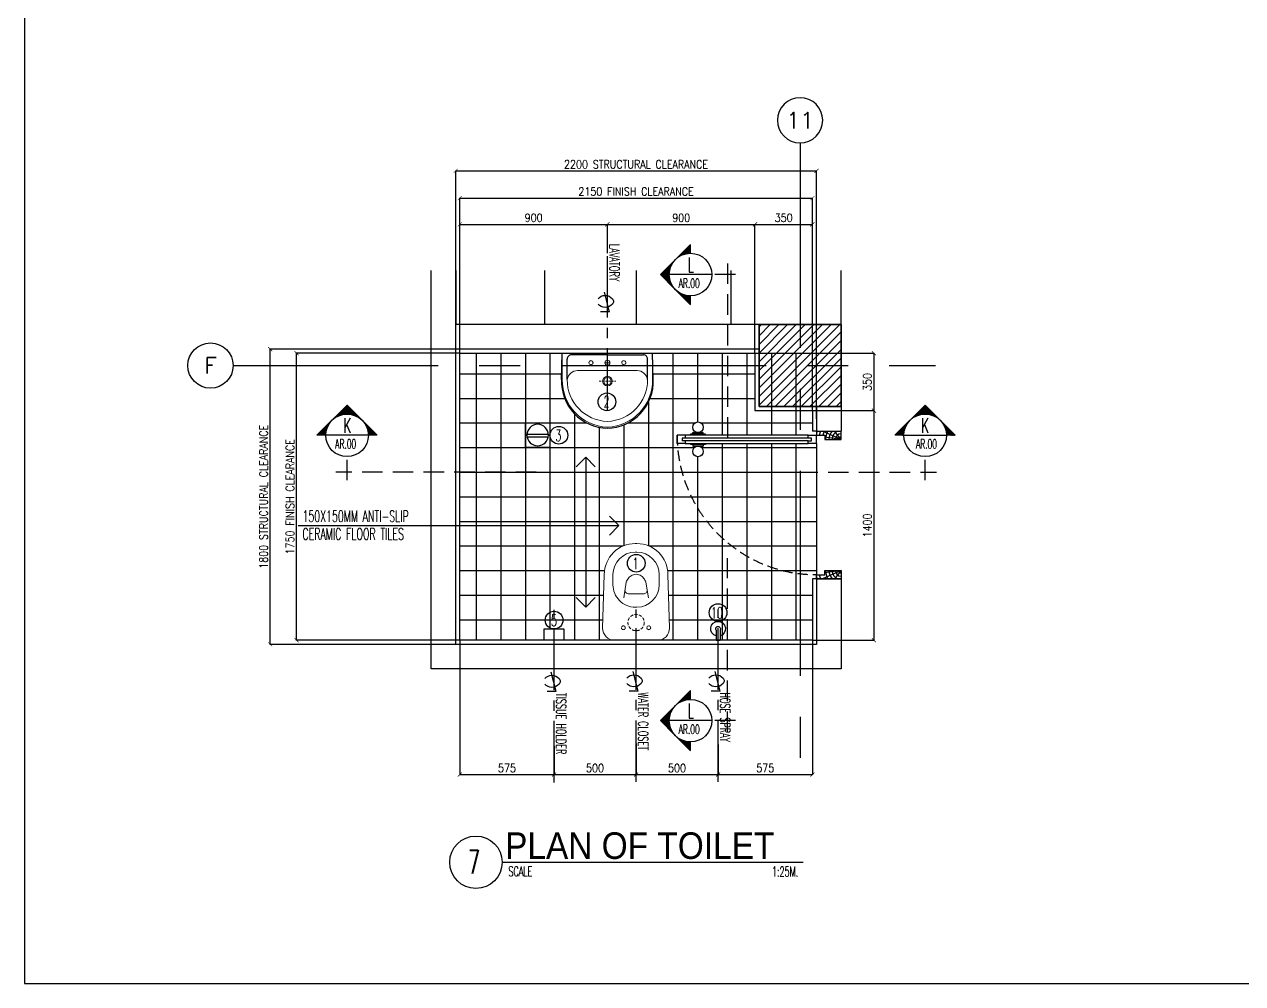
# Model space of a CAD drawing. Extents: x -233600 to -204723, y 166361 to 186286.
# Drawn here: x -233600 to -226171, y 166361 to 172210 of the extents above; entities that cross this region are included whole.
import ezdxf
from ezdxf.enums import TextEntityAlignment as Align

# ---------------------------------------------------------------- set-up
doc = ezdxf.new("R2010")
doc.units = 0
doc.header["$LTSCALE"] = 500
doc.header["$MEASUREMENT"] = 0
for name, pattern in [('CENTER2', [1.125, 0.75, -0.125, 0.125, -0.125]), ('CENTERX2', [4, 2.5, -0.5, 0.5, -0.5]), ('DASHED', [0.75, 0.5, -0.25]), ('HIDDEN', [0.375, 0.25, -0.125]), ('HIDDEN2', [0.1875, 0.125, -0.0625])]:
    doc.linetypes.add(name, pattern=pattern)
doc.layers.get('0').update_dxf_attribs({"linetype": 'CONTINUOUS'})
doc.layers.get('DEFPOINTS').update_dxf_attribs({"linetype": 'CONTINUOUS'})
for name, color, linetype in [('2', 2, 'CONTINUOUS'), ('ARCDIMR', 4, 'CONTINUOUS'), ('AX-CR', 2, 'CONTINUOUS'), ('AX-TXT', 2, 'CONTINUOUS'), ('AXES', 11, 'CENTERX2'), ('AXIS', 11, 'CENTER2'), ('COL', 5, 'CONTINUOUS'), ('COUNTER', 7, 'CONTINUOUS'), ('DIM-NEW', 4, 'CONTINUOUS'), ('Dimout', 4, 'CONTINUOUS'), ('DOOR', 2, 'CONTINUOUS'), ('DW', 7, 'CONTINUOUS'), ('ELE', 3, 'CONTINUOUS'), ('ELEV-MARK', 6, 'CONTINUOUS'), ('FIX', 2, 'CONTINUOUS'), ('HAT', 8, 'CONTINUOUS'), ('JUMP', 2, 'CONTINUOUS'), ('Plaster', 7, 'CONTINUOUS'), ('SANI', 2, 'CONTINUOUS'), ('Tile', 5, 'CONTINUOUS'), ('TITLE', 1, 'CONTINUOUS'), ('TXT', 2, 'CONTINUOUS'), ('TXT1', 2, 'CONTINUOUS'), ('WALL', 6, 'CONTINUOUS'), ('WallPartition', 2, 'CONTINUOUS')]:
    doc.layers.add(name, color=color, linetype=linetype)
doc.styles.add('DIM', font='simplex.shx', dxfattribs={"width": 0.85})
doc.styles.add('ROMANS', font='romans.shx', dxfattribs={"width": 0.6})
doc.styles.add('TTXT', font='swisse.ttf', dxfattribs={"width": 0.9})
doc.dimstyles.new('DIM1-25', dxfattribs={"dimscale": 25, "dimtxt": 2, "dimasz": 1, "dimexe": 0.03, "dimexo": 0.03, "dimgap": 0.6, "dimtad": 1, "dimdec": 0, "dimdsep": 46, "dimtxsty": 'DIM', "dimblk1": 'ARCHTICK', "dimblk2": 'ARCHTICK', "dimsah": 1, "dimcen": 0.09, "dimdle": 0.03, "dimclrd": 256, "dimclrt": 2, "dimadec": 0, "dimazin": 0, "dimtfac": 1, "dimtdec": 0, "dimtix": 1, "dimtmove": 1, "dimatfit": 3, "dimldrblk": 'ARCHTICK', "dimfxl": 0, "dimtvp": 2, "dimtolj": 1, "dimtzin": 0, "dimarcsym": 0})

# ---------------------------------------------------------------- blocks, each defined once
blk = doc.blocks.new('A0-BOX')
at = {"layer": 'TITLE'}
for p, q in [((0, 79.7), (0, 0)), ((0, 0), (113.3, 0))]:
    blk.add_line(p, q, dxfattribs=at)
blk = doc.blocks.new('*X7')
at = {"color": 0}
for p, q in [((14608, 7877), (14819, 8088)), ((14625, 7890), (14821, 8086)), ((14637, 7899), (14823, 8084)), ((14647, 7905), (14825, 8082)), ((14656, 7910), (14826, 8081)), ((14664, 7915), (14828, 8079)), ((14671, 7919), (14830, 8077)), ((14678, 7922), (14832, 8075)), ((14685, 7925), (14833, 8073)), ((14691, 7928), (14835, 8072)), ((14697, 7930), (14837, 8070)), ((14703, 7933), (14839, 8068)), ((14709, 7935), (14841, 8066)), ((14714, 7937), (14842, 8065)), ((14719, 7938), (14844, 8063)), ((14725, 7940), (14846, 8061)), ((14730, 7941), (14848, 8059)), ((14734, 7943), (14849, 8058)), ((14739, 7944), (14851, 8056)), ((14744, 7945), (14853, 8054)), ((14749, 7946), (14855, 8052)), ((14753, 7947), (14856, 8051)), ((14757, 7948), (14858, 8049)), ((14762, 7949), (14860, 8047)), ((14766, 7950), (14862, 8045)), ((14770, 7950), (14863, 8043)), ((14774, 7951), (14865, 8042)), ((14778, 7951), (14867, 8040)), ((14782, 7952), (14869, 8038)), ((14786, 7952), (14871, 8036)), ((14790, 7953), (14872, 8035)), ((14794, 7953), (14874, 8033)), ((14798, 7953), (14876, 8031)), ((14802, 7953), (14878, 8029)), ((14805, 7954), (14879, 8028)), ((14809, 7954), (14881, 8026)), ((14813, 7954), (14883, 8024)), ((14816, 7954), (14885, 8022)), ((14820, 7954), (14886, 8020)), ((14823, 7954), (14888, 8019)), ((14827, 7954), (14890, 8017)), ((14830, 7954), (14892, 8015)), ((14834, 7953), (14894, 8013)), ((14837, 7953), (14895, 8012)), ((14840, 7953), (14897, 8010)), ((14844, 7953), (14899, 8008)), ((14847, 7953), (14901, 8006)), ((14850, 7952), (14902, 8005)), ((14853, 7952), (14904, 8003)), ((14856, 7952), (14906, 8001)), ((14860, 7951), (14908, 7999)), ((14863, 7951), (14909, 7997)), ((14866, 7950), (14911, 7996)), ((14869, 7950), (14913, 7994)), ((14872, 7949), (14915, 7992)), ((14875, 7949), (14917, 7990)), ((14878, 7948), (14918, 7989)), ((14881, 7948), (14920, 7987)), ((14360, 7629), (14571, 7839)), ((14364, 7629), (14557, 7822)), ((14368, 7629), (14549, 7810)), ((14371, 7629), (14542, 7800)), ((14884, 7947), (14922, 7985)), ((14887, 7947), (14924, 7983)), ((14890, 7946), (14925, 7982)), ((14893, 7945), (14927, 7980)), ((14895, 7945), (14929, 7978)), ((14898, 7944), (14931, 7976)), ((14901, 7943), (14932, 7974)), ((14904, 7942), (14934, 7973)), ((14907, 7942), (14936, 7971)), ((14909, 7941), (14938, 7969)), ((14912, 7940), (14939, 7967)), ((14915, 7939), (14941, 7966)), ((14917, 7938), (14943, 7964)), ((14920, 7937), (14945, 7962)), ((14923, 7937), (14947, 7960)), ((14925, 7936), (14948, 7959)), ((14928, 7935), (14950, 7957)), ((14931, 7934), (14952, 7955)), ((14933, 7933), (14954, 7953)), ((14936, 7932), (14955, 7952)), ((14938, 7931), (14957, 7950)), ((14941, 7930), (14959, 7948)), ((14943, 7929), (14961, 7946)), ((14946, 7928), (14962, 7944)), ((14948, 7927), (14964, 7943)), ((14951, 7926), (14966, 7941)), ((14953, 7925), (14968, 7939)), ((14956, 7923), (14970, 7937)), ((14958, 7922), (14971, 7936)), ((14960, 7921), (14973, 7934)), ((14963, 7920), (14975, 7932)), ((14965, 7919), (14977, 7930)), ((14967, 7918), (14978, 7929)), ((14970, 7916), (14980, 7927)), ((14972, 7915), (14982, 7925)), ((14974, 7914), (14984, 7923)), ((14977, 7913), (14985, 7921)), ((14979, 7911), (14987, 7920)), ((14981, 7910), (14989, 7918)), ((14983, 7909), (14991, 7916)), ((14986, 7908), (14993, 7914)), ((14988, 7906), (14994, 7913)), ((14990, 7905), (14996, 7911)), ((14992, 7903), (14998, 7909)), ((14994, 7902), (15000, 7907)), ((14997, 7901), (15001, 7906)), ((14999, 7899), (15003, 7904)), ((15001, 7898), (15005, 7902)), ((15003, 7896), (15007, 7900)), ((15005, 7895), (15008, 7898)), ((15007, 7894), (15010, 7897)), ((15009, 7892), (15012, 7895)), ((15011, 7891), (15014, 7893)), ((15013, 7889), (15016, 7891)), ((15015, 7888), (15017, 7890)), ((15017, 7886), (15019, 7888)), ((15019, 7884), (15021, 7886)), ((15021, 7883), (15023, 7884)), ((15023, 7881), (15024, 7883)), ((15025, 7880), (15026, 7881)), ((15027, 7878), (15028, 7879)), ((15029, 7877), (15030, 7877)), ((15031, 7875), (15031, 7875)), ((15033, 7873), (15033, 7874)), ((15035, 7872), (15035, 7872)), ((15036, 7870), (15037, 7870)), ((15038, 7868), (15038, 7868)), ((15040, 7867), (15040, 7867)), ((15042, 7865), (15042, 7865)), ((15044, 7863), (15044, 7863)), ((15046, 7861), (15046, 7861)), ((15047, 7860), (15047, 7860)), ((15051, 7856), (15051, 7856)), ((15053, 7854), (15053, 7854)), ((15054, 7852), (15054, 7853)), ((15056, 7851), (15056, 7851)), ((15058, 7849), (15058, 7849)), ((15059, 7847), (15060, 7847)), ((15061, 7845), (15061, 7845)), ((15063, 7843), (15063, 7844)), ((15064, 7841), (15065, 7842)), ((15066, 7839), (15067, 7840)), ((15068, 7837), (15069, 7838)), ((15069, 7836), (15070, 7837)), ((15071, 7834), (15072, 7835)), ((15072, 7832), (15074, 7833)), ((15074, 7830), (15076, 7831)), ((15076, 7828), (15077, 7830)), ((15077, 7826), (15079, 7828)), ((15079, 7824), (15081, 7826)), ((15080, 7822), (15083, 7824)), ((15082, 7820), (15084, 7822)), ((15083, 7818), (15086, 7821)), ((15085, 7815), (15088, 7819)), ((15086, 7813), (15090, 7817)), ((15087, 7811), (15092, 7815)), ((15089, 7809), (15093, 7814)), ((15090, 7807), (15095, 7812)), ((15092, 7805), (15097, 7810)), ((15093, 7803), (15099, 7808)), ((15094, 7801), (15100, 7807)), ((15096, 7798), (15102, 7805)), ((15097, 7796), (15104, 7803)), ((15098, 7794), (15106, 7801)), ((14375, 7629), (14537, 7791)), ((14378, 7629), (14533, 7783)), ((14382, 7629), (14529, 7776)), ((14385, 7629), (14525, 7769)), ((14389, 7629), (14522, 7762)), ((14392, 7629), (14519, 7756)), ((14396, 7629), (14517, 7750)), ((14399, 7629), (14515, 7744)), ((14403, 7629), (14513, 7739)), ((14406, 7629), (14511, 7733)), ((14410, 7629), (14509, 7728)), ((14413, 7629), (14507, 7723)), ((14417, 7629), (14506, 7718)), ((14421, 7629), (14505, 7713)), ((14424, 7629), (14503, 7708)), ((14428, 7629), (14502, 7703)), ((14431, 7629), (14501, 7699)), ((14435, 7629), (14500, 7694)), ((14438, 7629), (14499, 7690)), ((14442, 7629), (14499, 7686)), ((14445, 7629), (14498, 7681)), ((14449, 7629), (14497, 7677)), ((14452, 7629), (14497, 7673)), ((14456, 7629), (14496, 7669)), ((14459, 7629), (14496, 7665)), ((14463, 7629), (14495, 7661)), ((14466, 7629), (14495, 7657)), ((14470, 7629), (14494, 7653)), ((14474, 7629), (14494, 7649)), ((14477, 7629), (14494, 7646)), ((14481, 7629), (14494, 7642)), ((14484, 7629), (14494, 7638)), ((14488, 7629), (14494, 7635)), ((14491, 7629), (14494, 7631)), ((15100, 7792), (15107, 7799)), ((15101, 7790), (15109, 7798)), ((15102, 7787), (15111, 7796)), ((15104, 7785), (15113, 7794)), ((15105, 7783), (15115, 7792)), ((15106, 7780), (15116, 7791)), ((15107, 7778), (15118, 7789)), ((15108, 7776), (15120, 7787)), ((15110, 7773), (15122, 7785)), ((15111, 7771), (15123, 7784)), ((15112, 7769), (15125, 7782)), ((15113, 7766), (15127, 7780)), ((15114, 7764), (15129, 7778)), ((15115, 7761), (15130, 7777)), ((15116, 7759), (15132, 7775)), ((15117, 7756), (15134, 7773)), ((15118, 7754), (15136, 7771)), ((15119, 7751), (15137, 7769)), ((15121, 7749), (15139, 7768)), ((15122, 7746), (15141, 7766)), ((15122, 7744), (15143, 7764)), ((15123, 7741), (15145, 7762)), ((15124, 7739), (15146, 7761)), ((15125, 7736), (15148, 7759)), ((15126, 7733), (15150, 7757)), ((15127, 7731), (15152, 7755)), ((15128, 7728), (15153, 7754)), ((15129, 7725), (15155, 7752)), ((15130, 7723), (15157, 7750)), ((15130, 7720), (15159, 7748)), ((15131, 7717), (15160, 7746)), ((15132, 7714), (15162, 7745)), ((15133, 7712), (15164, 7743)), ((15133, 7709), (15166, 7741)), ((15134, 7706), (15168, 7739)), ((15135, 7703), (15169, 7738)), ((15136, 7700), (15171, 7736)), ((15136, 7697), (15173, 7734)), ((15137, 7695), (15175, 7732)), ((15137, 7692), (15176, 7731)), ((15138, 7689), (15178, 7729)), ((15139, 7686), (15180, 7727)), ((15139, 7683), (15182, 7725)), ((15140, 7680), (15183, 7723)), ((15140, 7676), (15185, 7722)), ((15140, 7673), (15187, 7720)), ((15141, 7670), (15189, 7718)), ((15141, 7667), (15191, 7716)), ((15142, 7664), (15192, 7715)), ((15142, 7661), (15194, 7713)), ((15142, 7658), (15196, 7711)), ((15143, 7654), (15198, 7709)), ((15143, 7651), (15199, 7708)), ((15143, 7648), (15201, 7706)), ((15143, 7644), (15203, 7704)), ((15143, 7641), (15205, 7702)), ((15143, 7637), (15206, 7700)), ((15143, 7634), (15208, 7699)), ((15144, 7631), (15210, 7697)), ((15145, 7629), (15212, 7695)), ((15149, 7629), (15214, 7693)), ((15152, 7629), (15215, 7692)), ((15156, 7629), (15217, 7690)), ((15159, 7629), (15219, 7688)), ((15163, 7629), (15221, 7686)), ((15167, 7629), (15222, 7685)), ((15170, 7629), (15224, 7683)), ((15174, 7629), (15226, 7681)), ((15177, 7629), (15228, 7679)), ((15181, 7629), (15229, 7678)), ((15184, 7629), (15231, 7676)), ((15188, 7629), (15233, 7674)), ((15191, 7629), (15235, 7672)), ((15195, 7629), (15236, 7670)), ((15198, 7629), (15238, 7669)), ((15202, 7629), (15240, 7667)), ((15205, 7629), (15242, 7665)), ((15209, 7629), (15244, 7663)), ((15212, 7629), (15245, 7662)), ((15216, 7629), (15247, 7660)), ((15220, 7629), (15249, 7658)), ((15223, 7629), (15251, 7656)), ((15227, 7629), (15252, 7655)), ((15230, 7629), (15254, 7653)), ((15234, 7629), (15256, 7651)), ((15237, 7629), (15258, 7649)), ((15241, 7629), (15259, 7647)), ((15244, 7629), (15261, 7646)), ((15248, 7629), (15263, 7644)), ((15251, 7629), (15265, 7642)), ((15255, 7629), (15267, 7640)), ((15258, 7629), (15268, 7639)), ((15262, 7629), (15270, 7637)), ((15266, 7629), (15272, 7635)), ((15269, 7629), (15274, 7633)), ((15273, 7629), (15275, 7632)), ((15276, 7629), (15277, 7630))]:
    blk.add_line(p, q, dxfattribs=at)
blk = doc.blocks.new('_ARCHTICK')
at = {"color": 0, "linetype": 'ByBlock', "const_width": 0.15}
blk.add_lwpolyline([(-0.5, -0.5), (0.5, 0.5)], dxfattribs=at)
blk = doc.blocks.new('*D83')
at = {"layer": 'DEFPOINTS', "color": 0}
for p in [(-229870, 167827.1), (-229370, 167820.9), (-229370, 167635.8)]:
    blk.add_point(p, dxfattribs=at)
at = {"layer": 'Dimout', "color": 0, "lineweight": -2}
for p, q in [((-229870, 167826.4), (-229870, 167635.1)), ((-229370, 167820.2), (-229370, 167635.1))]:
    blk.add_line(p, q, dxfattribs=at)
at = {"layer": 'Dimout', "lineweight": -2}
blk.add_line((-229870.7, 167635.8), (-229369.2, 167635.8), dxfattribs=at)
at = {"layer": 'Dimout', "lineweight": -2, "xscale": 25, "yscale": 25, "zscale": 25, "rotation": 180}
blk.add_blockref('_ARCHTICK', (-229870, 167635.8), dxfattribs=at)
at = {"layer": 'Dimout', "lineweight": -2, "xscale": 25, "yscale": 25, "zscale": 25}
blk.add_blockref('_ARCHTICK', (-229370, 167635.8), dxfattribs=at)
at = {"layer": 'Dimout', "color": 2, "insert": (-229620, 167675.8), "char_height": 50, "attachment_point": 5, "style": 'DIM'}
blk.add_mtext('\\A1;500', dxfattribs=at)
blk = doc.blocks.new('*D79')
at = {"layer": 'DEFPOINTS', "color": 0}
for p in [(-229145, 170991), (-230045, 170815), (-229145, 170204.9)]:
    blk.add_point(p, dxfattribs=at)
at = {"layer": 'Dimout', "lineweight": -2}
blk.add_line((-230045.7, 170991), (-229144.2, 170991), dxfattribs=at)
at = {"layer": 'Dimout', "color": 0, "lineweight": -2}
for p, q in [((-230045, 170815.8), (-230045, 170991.7)), ((-229145, 170205.7), (-229145, 170991.7))]:
    blk.add_line(p, q, dxfattribs=at)
at = {"layer": 'Dimout', "lineweight": -2, "xscale": 25, "yscale": 25, "zscale": 25, "rotation": 180}
blk.add_blockref('_ARCHTICK', (-230045, 170991), dxfattribs=at)
at = {"layer": 'Dimout', "lineweight": -2, "xscale": 25, "yscale": 25, "zscale": 25}
blk.add_blockref('_ARCHTICK', (-229145, 170991), dxfattribs=at)
at = {"layer": 'Dimout', "color": 2, "insert": (-229595, 171031), "char_height": 50, "attachment_point": 5, "style": 'DIM'}
blk.add_mtext('\\A1;900', dxfattribs=at)
blk = doc.blocks.new('*D77')
at = {"layer": 'DEFPOINTS', "color": 0}
for p in [(-228795, 171151.2), (-230945, 170204.9), (-228795, 169854.9)]:
    blk.add_point(p, dxfattribs=at)
at = {"layer": 'Dimout', "lineweight": -2}
blk.add_line((-230945.7, 171151.2), (-228794.2, 171151.2), dxfattribs=at)
at = {"layer": 'Dimout', "color": 0, "lineweight": -2}
for p, q in [((-230945, 170205.7), (-230945, 171151.9)), ((-228795, 169855.7), (-228795, 171151.9))]:
    blk.add_line(p, q, dxfattribs=at)
at = {"layer": 'Dimout', "lineweight": -2, "xscale": 25, "yscale": 25, "zscale": 25, "rotation": 180}
blk.add_blockref('_ARCHTICK', (-230945, 171151.2), dxfattribs=at)
at = {"layer": 'Dimout', "lineweight": -2, "xscale": 25, "yscale": 25, "zscale": 25}
blk.add_blockref('_ARCHTICK', (-228795, 171151.2), dxfattribs=at)
at = {"layer": 'Dimout', "color": 2, "insert": (-229870, 171191.2), "char_height": 50, "attachment_point": 5, "style": 'DIM'}
blk.add_mtext('\\A1;2150 FINISH CLEARANCE', dxfattribs=at)
blk = doc.blocks.new('*D76')
at = {"layer": 'DEFPOINTS', "color": 0}
for p in [(-228770, 171317), (-230970, 170229.9), (-228770, 169804.9)]:
    blk.add_point(p, dxfattribs=at)
at = {"layer": 'Dimout', "lineweight": -2}
blk.add_line((-230970.7, 171317), (-228769.2, 171317), dxfattribs=at)
at = {"layer": 'Dimout', "color": 0, "lineweight": -2}
for p, q in [((-230970, 170230.7), (-230970, 171317.8)), ((-228770, 169805.7), (-228770, 171317.8))]:
    blk.add_line(p, q, dxfattribs=at)
at = {"layer": 'Dimout', "lineweight": -2, "xscale": 25, "yscale": 25, "zscale": 25, "rotation": 180}
blk.add_blockref('_ARCHTICK', (-230970, 171317), dxfattribs=at)
at = {"layer": 'Dimout', "lineweight": -2, "xscale": 25, "yscale": 25, "zscale": 25}
blk.add_blockref('_ARCHTICK', (-228770, 171317), dxfattribs=at)
at = {"layer": 'Dimout', "color": 2, "insert": (-229870, 171357), "char_height": 50, "attachment_point": 5, "style": 'DIM'}
blk.add_mtext('\\A1;2200 STRUCTURAL CLEARANCE', dxfattribs=at)
blk = doc.blocks.new('DOOR90')
at = {"layer": 'DOOR', "color": 0, "linetype": 'ByBlock'}
for p, q in [((-150, 0), (-150, -25)), ((-150, 0), (0, 0)), ((0, -50), (0, 0)), ((-1000, -25), (-1000, -75)), ((-1000, -75), (-1000, -25)), ((-950, -25), (-1000, -25)), ((-970, -42), (-970, -58)), ((-950, -42), (-970, -42)), ((-950, -58), (-970, -58)), ((-950, -25), (-950, -42)), ((-950, -58), (-950, -75)), ((-917.6, -25), (-917.6, -17.8)), ((-827.6, -17.8), (-917.6, -17.8)), ((-905, -17.8), (-905, -8.8)), ((-905, -8.8), (-840.2, -8.8)), ((-905, -17.8), (-840.2, -17.8)), ((-840.2, -17.8), (-840.2, -8.8)), ((-827.6, -25), (-827.6, -17.8)), ((-200, -42), (-200, -25)), ((-200, -25), (-150, -25)), ((-180, -42), (-200, -42)), ((-200, -75), (-200, -58)), ((-200, -58), (-180, -58)), ((-180, -58), (-180, -42)), ((-150, -75), (-150, -25)), ((-150, -25), (-100, -25)), ((-100, -25), (-100, -50)), ((-100, -50), (0, -50)), ((-950, -75), (-1000, -75)), ((-917.6, -75), (-917.6, -82.2)), ((-827.6, -82.2), (-917.6, -82.2)), ((-905, -82.2), (-905, -91.2)), ((-905, -82.2), (-840.2, -82.2)), ((-905, -91.2), (-840.2, -91.2)), ((-840.2, -82.2), (-840.2, -91.2)), ((-827.6, -75), (-827.6, -82.2)), ((-150, -75), (-200, -75)), ((-150, -900), (-150, -875)), ((-150, -875), (-100, -875)), ((-100, -850), (0, -850)), ((-100, -875), (-100, -850)), ((0, -850), (0, -900)), ((0, -900), (-150, -900)), ((-150, -900), (0, -900))]:
    blk.add_line(p, q, dxfattribs=at)
at = {"layer": 'DOOR', "color": 9, "linetype": 'ByBlock'}
for p, q in [((0, -50), (-113.7, 0)), ((0, -50), (-40.1, 0)), ((0, -50), (-100, -36.6)), ((0, -850), (-113.7, -900)), ((0, -850), (-100, -863.4)), ((0, -850), (-40.1, -900))]:
    blk.add_line(p, q, dxfattribs=at)
at = {"layer": 'DOOR', "linetype": 'ByBlock'}
for p, q in [((-200, -25), (-950, -25)), ((-200, -42), (-950, -42)), ((-200, -58), (-950, -58)), ((-950, -75), (-200, -75))]:
    blk.add_line(p, q, dxfattribs=at)
at = {"layer": 'DOOR', "color": 0, "linetype": 'ByBlock'}
for centre in [(-872.6, 23.5), (-872.6, -123.5)]:
    blk.add_circle(centre, 32.4, dxfattribs=at)
at = {"layer": 'DOOR', "color": 9, "linetype": 'ByBlock'}
for centre, radius, start, end in [((0, -50), 154.4, 161.10529, 166.28577), ((0, -50), 134.4, 158.15985, 169.28002), ((0, -50), 94.4, 148.01819, 180), ((0, -50), 74.4, 137.77643, 180), ((0, -50), 114.4, 154.08384, 167.37743), ((0, -50), 54.4, 113.20738, 180), ((0, -50), 34.4, 90, 180), ((0, -50), 14.4, 90, 180), ((0, -850), 154.4, 193.71423, 198.89471), ((0, -850), 134.4, 190.71998, 201.84015), ((0, -850), 94.4, 180, 211.98181), ((0, -850), 74.4, 180, 222.22357), ((0, -850), 54.4, 180, 246.79262), ((0, -850), 34.4, 180, 270), ((0, -850), 14.4, 180, 270)]:
    blk.add_arc(centre, radius, start, end, dxfattribs=at)
at = {"layer": 'DOOR', "linetype": 'HIDDEN', "ltscale": 0.5}
blk.add_arc((-150, -25), 850, 180, 270, dxfattribs=at)
blk = doc.blocks.new('*D75')
at = {"layer": 'DEFPOINTS', "color": 0}
for p in [(-231940.5, 170204.9), (-230945, 170204.9), (-230945, 168454.9)]:
    blk.add_point(p, dxfattribs=at)
at = {"layer": 'Dimout', "color": 0, "lineweight": -2}
for p, q in [((-230945.7, 170204.9), (-231941.2, 170204.9)), ((-230945.7, 168454.9), (-231941.2, 168454.9))]:
    blk.add_line(p, q, dxfattribs=at)
at = {"layer": 'Dimout', "lineweight": -2}
blk.add_line((-231940.5, 168454.2), (-231940.5, 170205.7), dxfattribs=at)
at = {"layer": 'Dimout', "lineweight": -2, "xscale": 25, "yscale": 25, "zscale": 25}
for p, rotation in [((-231940.5, 170204.9), 90), ((-231940.5, 168454.9), 270)]:
    blk.add_blockref('_ARCHTICK', p, dxfattribs=dict(at, rotation=rotation))
at = {"layer": 'Dimout', "color": 2, "insert": (-231980.5, 169329.9), "char_height": 50, "attachment_point": 5, "rotation": 90, "style": 'DIM'}
blk.add_mtext('\\A1;1750 FINISH CLEARANCE', dxfattribs=at)
blk = doc.blocks.new('*D74')
at = {"layer": 'DEFPOINTS', "color": 0}
for p in [(-232101.3, 170229.9), (-230970, 170229.9), (-230970, 168429.9)]:
    blk.add_point(p, dxfattribs=at)
at = {"layer": 'Dimout', "color": 0, "lineweight": -2}
for p, q in [((-230970.7, 170229.9), (-232102.1, 170229.9)), ((-230970.7, 168429.9), (-232102.1, 168429.9))]:
    blk.add_line(p, q, dxfattribs=at)
at = {"layer": 'Dimout', "lineweight": -2}
blk.add_line((-232101.3, 168429.2), (-232101.3, 170230.7), dxfattribs=at)
at = {"layer": 'Dimout', "lineweight": -2, "xscale": 25, "yscale": 25, "zscale": 25}
for p, rotation in [((-232101.3, 170229.9), 90), ((-232101.3, 168429.9), 270)]:
    blk.add_blockref('_ARCHTICK', p, dxfattribs=dict(at, rotation=rotation))
at = {"layer": 'Dimout', "color": 2, "insert": (-232141.3, 169329.9), "char_height": 50, "attachment_point": 5, "rotation": 90, "style": 'DIM'}
blk.add_mtext('\\A1;1800 STRUCTURAL CLEARANCE', dxfattribs=at)
blk = doc.blocks.new('SCNTR', base_point=(3632.66, 549.66))
for q in [(3633.89, 554.57), (3636.1, 543.44)]:
    blk.add_line((3631.12, 543.44), q)
for centre, radius, start, end in [((3633.47, 547.5), 5.23, 39.48835, 140.51165), ((3630.8, 549.38), 1.99, 133.30843, 182.47887), ((3630.8, 549.21), 1.99, 177.52113, 226.69157), ((3633.47, 551.09), 5.23, 219.48835, 320.51165)]:
    blk.add_arc(centre, radius, start, end)
blk = doc.blocks.new('*D82')
at = {"layer": 'DEFPOINTS', "color": 0}
for p in [(-229870, 167827.1), (-230370, 167809.8), (-229870, 167635.8)]:
    blk.add_point(p, dxfattribs=at)
at = {"layer": 'Dimout', "color": 0, "lineweight": -2}
for p, q in [((-229870, 167826.4), (-229870, 167635.1)), ((-230370, 167809), (-230370, 167635.1))]:
    blk.add_line(p, q, dxfattribs=at)
at = {"layer": 'Dimout', "lineweight": -2}
blk.add_line((-230370.7, 167635.8), (-229869.2, 167635.8), dxfattribs=at)
at = {"layer": 'Dimout', "lineweight": -2, "xscale": 25, "yscale": 25, "zscale": 25, "rotation": 180}
blk.add_blockref('_ARCHTICK', (-230370, 167635.8), dxfattribs=at)
at = {"layer": 'Dimout', "lineweight": -2, "xscale": 25, "yscale": 25, "zscale": 25}
blk.add_blockref('_ARCHTICK', (-229870, 167635.8), dxfattribs=at)
at = {"layer": 'Dimout', "color": 2, "insert": (-230120, 167675.8), "char_height": 50, "attachment_point": 5, "style": 'DIM'}
blk.add_mtext('\\A1;500', dxfattribs=at)
blk = doc.blocks.new('*D81')
at = {"layer": 'DEFPOINTS', "color": 0}
for p in [(-230945, 168454.9), (-230370, 167809.8), (-230370, 167635.8)]:
    blk.add_point(p, dxfattribs=at)
at = {"layer": 'Dimout', "color": 0, "lineweight": -2}
for p, q in [((-230945, 168454.2), (-230945, 167635.1)), ((-230370, 167809), (-230370, 167635.1))]:
    blk.add_line(p, q, dxfattribs=at)
at = {"layer": 'Dimout', "lineweight": -2}
blk.add_line((-230945.7, 167635.8), (-230369.2, 167635.8), dxfattribs=at)
at = {"layer": 'Dimout', "lineweight": -2, "xscale": 25, "yscale": 25, "zscale": 25, "rotation": 180}
blk.add_blockref('_ARCHTICK', (-230945, 167635.8), dxfattribs=at)
at = {"layer": 'Dimout', "lineweight": -2, "xscale": 25, "yscale": 25, "zscale": 25}
blk.add_blockref('_ARCHTICK', (-230370, 167635.8), dxfattribs=at)
at = {"layer": 'Dimout', "color": 2, "insert": (-230657.5, 167675.8), "char_height": 50, "attachment_point": 5, "style": 'DIM'}
blk.add_mtext('\\A1;575', dxfattribs=at)
blk = doc.blocks.new('WC1')
at = {"layer": 'FIX', "lineweight": 20}
for p, q in [((-210, 203.8), (-538, 193.8)), ((-475, 140.8), (-538, 140.8)), ((-394.8, 75.7), (-490.4, 60.1)), ((-727, 4.8), (-727, -4.8)), ((-674, 4.8), (-674, -4.8)), ((-533.7, 24.2), (-539.5, 0)), ((-539.5, 0), (-533.7, -24.2)), ((-339, 4.8), (-339, -4.8)), ((-490.4, -60.1), (-394.8, -75.7)), ((-538, -140.8), (-475, -140.8)), ((-538, -193.8), (-210, -203.8))]:
    blk.add_line(p, q, dxfattribs=at)
at = {"layer": 'FIX', "linetype": 'Continuous', "lineweight": 20}
blk.add_line((-420.1, -47.3), (-420.4, 44.6), dxfattribs=at)
at = {"layer": 'FIX', "lineweight": 20}
blk.add_lwpolyline([(-213.2, -203.8), (-210, -203.8, 0.414214), (-137, -130.8), (-137, 0), (-137, 130.8, 0.414214), (-210, 203.8)], format="xyb", dxfattribs=at)
at = {"layer": 'FIX', "linetype": 'HIDDEN', "lineweight": 20, "ltscale": 0.05}
for centre in [(-213.2, 77.5), (-213.2, -77.5)]:
    blk.add_circle(centre, 11.6, dxfattribs=at)
at = {"layer": 'FIX', "linetype": 'HIDDEN2', "lineweight": 20, "ltscale": 0.3}
blk.add_circle((-245, 0), 49.8, dxfattribs=at)
at = {"layer": 'FIX', "lineweight": 20}
for centre, radius, start, end in [((-538, 4.8), 189, 90, 180), ((-538, 4.8), 136, 90, 180), ((-475, 4.8), 136, 360, 90), ((-473, -6.9), 68.2, 128.92417, 152.84682), ((-464.4, -17.6), 82, 108.49595, 128.92417), ((-538, -4.8), 189, 180, 270), ((-538, -4.8), 136, 180, 270), ((-473, 6.9), 68.2, 207.15318, 231.07583), ((-464.4, 17.6), 82, 231.07583, 251.50405), ((-475, -4.8), 136, 270, 0)]:
    blk.add_arc(centre, radius, start, end, dxfattribs=at)
at = {"layer": 'FIX', "linetype": 'Continuous', "lineweight": 20}
for centre, start, end in [((-442.7, 45.5), 357.66621, 91.61215), ((-442.4, -45.6), 268.38785, 2.33379)]:
    blk.add_arc(centre, 22.3, start, end, dxfattribs=at)
blk = doc.blocks.new('A$C67076F16')
at = {"layer": 'DIM-NEW'}
for p, q in [((0.0138, 0.1136), (0.1863, 0.1136)), ((0.0127, 0.0913), (0.1876, 0.0913))]:
    blk.add_line(p, q, dxfattribs=at)
at = {"layer": 'DW'}
blk.add_lwpolyline([(0, 0.2), (0, 0), (0.2, 0), (0.2, 0.2)], close=True, dxfattribs=at)
at = {"layer": 'FIX', "color": 2}
blk.add_circle((0.1, 0.0983), 0.0876, dxfattribs=at)
blk = doc.blocks.new('*D78')
at = {"layer": 'DEFPOINTS', "color": 0}
for p in [(-230045, 170991), (-230045, 170815), (-230945, 170204.9)]:
    blk.add_point(p, dxfattribs=at)
at = {"layer": 'Dimout', "lineweight": -2}
blk.add_line((-230945.7, 170991), (-230044.2, 170991), dxfattribs=at)
at = {"layer": 'Dimout', "color": 0, "lineweight": -2}
for p, q in [((-230945, 170205.7), (-230945, 170991.7)), ((-230045, 170815.8), (-230045, 170991.7))]:
    blk.add_line(p, q, dxfattribs=at)
at = {"layer": 'Dimout', "lineweight": -2, "xscale": 25, "yscale": 25, "zscale": 25, "rotation": 180}
blk.add_blockref('_ARCHTICK', (-230945, 170991), dxfattribs=at)
at = {"layer": 'Dimout', "lineweight": -2, "xscale": 25, "yscale": 25, "zscale": 25}
blk.add_blockref('_ARCHTICK', (-230045, 170991), dxfattribs=at)
at = {"layer": 'Dimout', "color": 2, "insert": (-230495, 171031), "char_height": 50, "attachment_point": 5, "style": 'DIM'}
blk.add_mtext('\\A1;900', dxfattribs=at)
blk = doc.blocks.new('AXU')
at = {"layer": 'AX-CR'}
blk.add_circle((0, 350), 350, dxfattribs=at)
at = {"layer": 'AX-TXT', "style": 'ROMANS'}
blk.add_attdef('AX', text='', height=250, dxfattribs=at).set_placement((0, 350), align=Align.MIDDLE)
blk = doc.blocks.new('LAV1')
at = {"layer": 'FIX', "linetype": 'DASHED', "lineweight": 20, "ltscale": 0.05}
for p, q in [((-0.5, 170), (-0.5, 270)), ((-0.5, 170), (-0.5, 270)), ((49.5, 220), (-50.5, 220))]:
    blk.add_line(p, q, dxfattribs=at)
at = {"layer": 'FIX', "linetype": 'ByBlock', "ltscale": 0.3}
for p, q in [((-280, 210), (-275, 50)), ((-245, 210), (-245, 85)), ((245, 210), (245, 85)), ((280, 210), (275, 50)), ((0, 60), (-220.2, 60)), ((0, 60), (220.2, 60))]:
    blk.add_line(p, q, dxfattribs=at)
at = {"layer": 'FIX', "linetype": 'Continuous', "lineweight": 20}
for p, q in [((-275, 210), (-275, 50)), ((0, 155), (-181.4, 155)), ((0, 155), (181.4, 155)), ((275, 210), (275, 50)), ((0, 50), (-275, 50)), ((0, 50), (-252.5, 50)), ((0, 50), (252.5, 50)), ((0, 50), (275, 50))]:
    blk.add_line(p, q, dxfattribs=at)
at = {"layer": 'FIX', "lineweight": 20}
for p, q in [((15.6, 107.5), (-15.5, 107.5)), ((0, 92), (0, 123))]:
    blk.add_line(p, q, dxfattribs=at)
for centre, radius in [((-0.5, 220), 29.5), ((-0.5, 220), 22.5), ((0, 107.5), 15.5)]:
    blk.add_circle(centre, radius, dxfattribs=at)
at = {"layer": 'FIX', "linetype": 'HIDDEN', "lineweight": 20, "ltscale": 0.05}
for centre in [(-100, 107.5), (100, 107.5)]:
    blk.add_circle(centre, 12.4, dxfattribs=at)
at = {"layer": 'FIX', "linetype": 'ByBlock', "ltscale": 0.3}
for centre, radius, start, end in [((6.9, 220), 287, 91.37765, 182.00641), ((-6.9, 220), 287, 357.99359, 88.62235), ((-220.1, 84.9), 24.9, 179.70214, 269.94861), ((220.1, 84.9), 24.9, 270.05139, 0.29786)]:
    blk.add_arc(centre, radius, start, end, dxfattribs=at)
at = {"layer": 'FIX', "linetype": 'Continuous', "lineweight": 20}
for centre, radius, start, end in [((8.4, 216.7), 283.4, 91.6988, 181.35097), ((7.6, 212.5), 252.7, 91.73281, 180.48842), ((-8.4, 216.7), 283.4, 358.64903, 88.3012), ((-7.6, 212.5), 252.7, 359.51158, 88.26719), ((-179.2, 221.8), 66.9, 190.20056, 268.07863), ((179.2, 221.8), 66.9, 271.92137, 349.79944)]:
    blk.add_arc(centre, radius, start, end, dxfattribs=at)
blk = doc.blocks.new('*D86')
at = {"layer": 'DEFPOINTS', "color": 0}
for p in [(-228795, 169854.9), (-228795, 168454.9), (-228419.8, 168454.9)]:
    blk.add_point(p, dxfattribs=at)
at = {"layer": 'Dimout', "color": 0, "lineweight": -2}
for p, q in [((-228794.2, 169854.9), (-228419.1, 169854.9)), ((-228794.2, 168454.9), (-228419.1, 168454.9))]:
    blk.add_line(p, q, dxfattribs=at)
at = {"layer": 'Dimout', "lineweight": -2}
blk.add_line((-228419.8, 169855.7), (-228419.8, 168454.2), dxfattribs=at)
at = {"layer": 'Dimout', "lineweight": -2, "xscale": 25, "yscale": 25, "zscale": 25}
for p, rotation in [((-228419.8, 169854.9), 90), ((-228419.8, 168454.9), 270)]:
    blk.add_blockref('_ARCHTICK', p, dxfattribs=dict(at, rotation=rotation))
at = {"layer": 'Dimout', "color": 2, "insert": (-228459.8, 169154.9), "char_height": 50, "attachment_point": 5, "rotation": 90, "style": 'DIM'}
blk.add_mtext('\\A1;1400', dxfattribs=at)
blk = doc.blocks.new('*D84')
at = {"layer": 'DEFPOINTS', "color": 0}
for p in [(-228795, 168454.9), (-229370, 167820.9), (-228795, 167635.8)]:
    blk.add_point(p, dxfattribs=at)
at = {"layer": 'Dimout', "color": 0, "lineweight": -2}
for p, q in [((-228795, 168454.2), (-228795, 167635.1)), ((-229370, 167820.2), (-229370, 167635.1))]:
    blk.add_line(p, q, dxfattribs=at)
at = {"layer": 'Dimout', "lineweight": -2}
blk.add_line((-229370.7, 167635.8), (-228794.2, 167635.8), dxfattribs=at)
at = {"layer": 'Dimout', "lineweight": -2, "xscale": 25, "yscale": 25, "zscale": 25, "rotation": 180}
blk.add_blockref('_ARCHTICK', (-229370, 167635.8), dxfattribs=at)
at = {"layer": 'Dimout', "lineweight": -2, "xscale": 25, "yscale": 25, "zscale": 25}
blk.add_blockref('_ARCHTICK', (-228795, 167635.8), dxfattribs=at)
at = {"layer": 'Dimout', "color": 2, "insert": (-229082.5, 167675.8), "char_height": 50, "attachment_point": 5, "style": 'DIM'}
blk.add_mtext('\\A1;575', dxfattribs=at)
blk = doc.blocks.new('A$C785E76E1')
at = {"layer": 'JUMP'}
for p, q in [((0.033, 0.0529), (0.033, 0.1149)), ((0.057, 0.0529), (0.057, 0.1149))]:
    blk.add_line(p, q, dxfattribs=at)
for radius, start, end in [(0.045, 105.47818, 74.52182), (0.0144, 146.44269, 33.55731)]:
    blk.add_arc((0.045, 0.045), radius, start, end, dxfattribs=at)
blk = doc.blocks.new('*D85')
at = {"layer": 'DEFPOINTS', "color": 0}
for p in [(-229145, 170204.9), (-228795, 169854.9), (-228419.8, 169854.9)]:
    blk.add_point(p, dxfattribs=at)
at = {"layer": 'Dimout', "color": 0, "lineweight": -2}
for p, q in [((-229144.2, 170204.9), (-228419.1, 170204.9)), ((-228794.2, 169854.9), (-228419.1, 169854.9))]:
    blk.add_line(p, q, dxfattribs=at)
at = {"layer": 'Dimout', "lineweight": -2}
blk.add_line((-228419.8, 170205.7), (-228419.8, 169854.2), dxfattribs=at)
at = {"layer": 'Dimout', "lineweight": -2, "xscale": 25, "yscale": 25, "zscale": 25}
for p, rotation in [((-228419.8, 170204.9), 90), ((-228419.8, 169854.9), 270)]:
    blk.add_blockref('_ARCHTICK', p, dxfattribs=dict(at, rotation=rotation))
at = {"layer": 'Dimout', "color": 2, "insert": (-228459.8, 170029.9), "char_height": 50, "attachment_point": 5, "rotation": 90, "style": 'DIM'}
blk.add_mtext('\\A1;350', dxfattribs=at)
blk = doc.blocks.new('*D80')
at = {"layer": 'DEFPOINTS', "color": 0}
for p in [(-228795, 170991), (-229145, 170204.9), (-228795, 169854.9)]:
    blk.add_point(p, dxfattribs=at)
at = {"layer": 'Dimout', "lineweight": -2}
blk.add_line((-229145.7, 170991), (-228794.2, 170991), dxfattribs=at)
at = {"layer": 'Dimout', "color": 0, "lineweight": -2}
for p, q in [((-229145, 170205.7), (-229145, 170991.7)), ((-228795, 169855.7), (-228795, 170991.7))]:
    blk.add_line(p, q, dxfattribs=at)
at = {"layer": 'Dimout', "lineweight": -2, "xscale": 25, "yscale": 25, "zscale": 25, "rotation": 180}
blk.add_blockref('_ARCHTICK', (-229145, 170991), dxfattribs=at)
at = {"layer": 'Dimout', "lineweight": -2, "xscale": 25, "yscale": 25, "zscale": 25}
blk.add_blockref('_ARCHTICK', (-228795, 170991), dxfattribs=at)
at = {"layer": 'Dimout', "color": 2, "insert": (-228970, 171031), "char_height": 50, "attachment_point": 5, "style": 'DIM'}
blk.add_mtext('\\A1;350', dxfattribs=at)
blk = doc.blocks.new('COL50')
at = {"layer": 'COL'}
blk.add_lwpolyline([(-250, 250), (-250, -250), (250, -250), (250, 250)], close=True, dxfattribs=at)
blk = doc.blocks.new('*X73')
at = {"color": 0}
for p, q in [((80579.2, 132657.6), (81071.3, 133149.7)), ((80579.2, 132710.7), (81018.3, 133149.7)), ((80579.2, 132763.7), (80965.3, 133149.7)), ((80579.2, 132816.7), (80912.2, 133149.7)), ((80579.2, 132869.8), (80859.2, 133149.7)), ((80579.2, 132922.8), (80806.2, 133149.7)), ((80579.2, 132975.8), (80753.1, 133149.7)), ((80579.2, 133028.9), (80700.1, 133149.7)), ((80579.2, 133081.9), (80647.1, 133149.7)), ((80579.2, 133134.9), (80594, 133149.7)), ((80624.4, 132649.7), (81079.2, 133104.6)), ((80677.4, 132649.7), (81079.2, 133051.6)), ((80730.4, 132649.7), (81079.2, 132998.5)), ((80783.5, 132649.7), (81079.2, 132945.5)), ((80836.5, 132649.7), (81079.2, 132892.5)), ((80889.5, 132649.7), (81079.2, 132839.4)), ((80942.6, 132649.7), (81079.2, 132786.4)), ((80995.6, 132649.7), (81079.2, 132733.4)), ((81048.6, 132649.7), (81079.2, 132680.3))]:
    blk.add_line(p, q, dxfattribs=at)

msp = doc.modelspace()

# ---------------------------------------------------------------- linework, layer by layer
at = {"layer": '2'}
msp.add_lwpolyline([(-230430, 168454.9), (-230430, 168523.8), (-230310, 168523.8), (-230310, 168454.9)], close=True, dxfattribs=at)
at = {"layer": 'AXES'}
for p, q in [((-228870, 171487.2), (-228870, 167578.7)), ((-232327.2, 170129.9), (-228043.7, 170129.9))]:
    msp.add_line(p, q, dxfattribs=at)
at = {"layer": 'AXIS'}
for p, q in [((-230045, 169860.4), (-230045, 170815)), ((-230370, 167588), (-230370, 168640.2)), ((-229870, 167591), (-229870, 168643.2)), ((-229370, 167591), (-229370, 168643.2))]:
    msp.add_line(p, q, dxfattribs=at)
at = {"layer": 'COUNTER', "linetype": 'ByBlock'}
for p, q in [((-230429, 170709.2), (-230429, 170379.9)), ((-229870, 170709.2), (-229870, 170379.9)), ((-229292.7, 170709.2), (-229292.7, 170379.9))]:
    msp.add_line(p, q, dxfattribs=at)
at = {"layer": 'ELE'}
for p, q in [((-230176.7, 169570.4), (-230176.7, 168657.3)), ((-231931, 169154.4), (-229974.8, 169154.4))]:
    msp.add_line(p, q, dxfattribs=at)
at = {"layer": 'ELEV-MARK', "color": 6}
for p, q in [((-229537.7, 170868.1), (-229721.6, 170684.3)), ((-229537.7, 170500.4), (-229721.6, 170684.3)), ((-229407.7, 170684.3), (-229667.7, 170684.3)), ((-231816.4, 169704.5), (-231632.6, 169888.3)), ((-231448.7, 169704.5), (-231632.6, 169888.3)), ((-228291.3, 169704.5), (-228107.4, 169888.3)), ((-227923.6, 169704.5), (-228107.4, 169888.3)), ((-231502.6, 169704.5), (-231762.6, 169704.5)), ((-228237.4, 169704.5), (-227977.4, 169704.5)), ((-229537.7, 168148.5), (-229721.6, 167964.7)), ((-229537.7, 167780.8), (-229721.6, 167964.7)), ((-229407.7, 167964.7), (-229667.7, 167964.7))]:
    msp.add_line(p, q, dxfattribs=at)
at = {"layer": 'ELEV-MARK', "color": 6, "linetype": 'HIDDEN'}
for p, q in [((-229313.2, 170752.7), (-229313.2, 169692.5)), ((-229264.3, 170684.3), (-229407.7, 170684.3)), ((-231632.6, 169431.1), (-231632.6, 169574.5)), ((-228107.4, 169431.1), (-228107.4, 169574.5)), ((-230478.5, 169479.9), (-231701, 169479.9)), ((-229261.5, 169479.9), (-228039, 169479.9)), ((-229313.2, 167896.2), (-229313.2, 168956.5)), ((-229264.3, 167964.7), (-229407.7, 167964.7))]:
    msp.add_line(p, q, dxfattribs=at)
at = {"layer": 'ELEV-MARK', "color": 6}
for centre in [(-229537.7, 170684.3), (-231632.6, 169704.5), (-228107.4, 169704.5), (-229537.7, 167964.7)]:
    msp.add_circle(centre, 130, dxfattribs=at)
at = {"layer": 'FIX'}
msp.add_line((-229382, 168454.9), (-229358, 168454.9), dxfattribs=at)
at = {"layer": 'FIX', "color": 2}
for centre in [(-230047.7, 169908.7), (-230341, 169704.9), (-229869.1, 168924.3), (-230370, 168577.8), (-229370, 168623.8)]:
    msp.add_circle(centre, 54, dxfattribs=at)
at = {"layer": 'Plaster'}
for p, q in [((-228770, 169729.9), (-228795, 169729.9)), ((-228770, 168829.9), (-228795, 168829.9))]:
    msp.add_line(p, q, dxfattribs=at)
msp.add_lwpolyline([(-228795, 168829.9), (-228795, 168454.9), (-230945, 168454.9), (-230945, 170204.9), (-229145, 170204.9), (-229145, 169854.9), (-228795, 169854.9), (-228795, 169729.9)], dxfattribs=at)
at = {"layer": 'SANI', "color": 6}
msp.add_line((-230686.5, 167101.3), (-228851.9, 167101.3), dxfattribs=at)
at = {"layer": 'Tile'}
for p, q in [((-230845, 170204.9), (-230845, 168454.9)), ((-230695, 170204.9), (-230695, 168454.9)), ((-230545, 170204.9), (-230545, 168454.9)), ((-230395, 170204.9), (-230395, 168523.8)), ((-229645, 170204.9), (-229645, 168454.9)), ((-229495, 170204.9), (-229495, 169785.8)), ((-229345, 170204.9), (-229345, 169704.9)), ((-229195, 170204.9), (-229195, 169704.9)), ((-229045, 170204.9), (-229045, 169704.9)), ((-228895, 170204.9), (-228895, 169704.9)), ((-230945, 170079.9), (-230321.6, 170079.9)), ((-229768.4, 170079.9), (-229145, 170079.9)), ((-230945, 169929.9), (-230305.3, 169929.9)), ((-229795, 169906.8), (-229795, 169031.4)), ((-229784.7, 169929.9), (-229145, 169929.9)), ((-230245, 169835.9), (-230245, 168454.9)), ((-230945, 169779.9), (-230170, 169779.9)), ((-230095, 169753.5), (-230095, 168454.9)), ((-229945, 169768.5), (-229945, 169031.4)), ((-229920, 169779.9), (-229511.3, 169779.9)), ((-229474, 169779.9), (-228795, 169779.9)), ((-229495, 169721.1), (-229495, 169721.1)), ((-230945, 169629.9), (-229514.9, 169629.9)), ((-229470.4, 169629.9), (-228770, 169629.9)), ((-229345, 169654.9), (-229345, 168454.9)), ((-229195, 169654.9), (-229195, 168454.9)), ((-229045, 169654.9), (-229045, 168454.9)), ((-228895, 169654.9), (-228895, 168454.9)), ((-228770, 169654.9), (-228770, 168854.9)), ((-229495, 169574.1), (-229495, 168454.9)), ((-230945, 169479.9), (-228770, 169479.9)), ((-230945, 169329.9), (-228770, 169329.9)), ((-230945, 169179.9), (-228770, 169179.9)), ((-230945, 169029.9), (-229948.6, 169029.9)), ((-229791.4, 169029.9), (-228770, 169029.9)), ((-230945, 168879.9), (-230063.1, 168879.9)), ((-229676.9, 168879.9), (-228770, 168879.9)), ((-230945, 168729.9), (-230067.7, 168729.9)), ((-229672.3, 168729.9), (-228795, 168729.9)), ((-230945, 168579.9), (-230072.2, 168579.9)), ((-229667.8, 168579.9), (-228795, 168579.9))]:
    msp.add_line(p, q, dxfattribs=at)
at = {"layer": 'TITLE', "color": 6}
msp.add_circle((-230846.5, 167101.3), 160, dxfattribs=at)
at = {"layer": 'WALL', "linetype": 'ByBlock'}
for p, q in [((-231120, 168279.9), (-231120, 170709.2)), ((-230970, 170709.2), (-230970, 170379.9)), ((-229120, 170379.9), (-230970, 170379.9)), ((-229120, 170229.9), (-230970, 170229.9)), ((-230970, 168429.9), (-230970, 170229.9)), ((-228770, 168429.9), (-230970, 168429.9)), ((-228620, 168279.9), (-231120, 168279.9))]:
    msp.add_line(p, q, dxfattribs=at)
at = {"layer": 'WALL'}
for p, q in [((-228770, 170379.9), (-228770, 170709.2)), ((-228620, 170379.9), (-228620, 170709.2)), ((-228770, 169879.9), (-228770, 169729.9)), ((-228620, 169879.9), (-228620, 169729.9)), ((-228770, 169729.9), (-228620, 169729.9)), ((-228770, 168829.9), (-228770, 168429.9)), ((-228770, 168829.9), (-228620, 168829.9)), ((-228620, 168829.9), (-228620, 168279.9))]:
    msp.add_line(p, q, dxfattribs=at)
at = {"layer": 'WALL', "linetype": 'ByBlock', "ltscale": 0.3}
msp.add_lwpolyline([(-229120, 170379.9), (-228620, 170379.9), (-228620, 169879.9), (-229120, 169879.9)], close=True, dxfattribs=at)
at = {"layer": 'WallPartition', "color": 6}
for points in [[(-230118.7, 169512.4), (-230176.7, 169570.4), (-230234.7, 169512.4)], [(-230032.8, 169212.4), (-229974.8, 169154.4), (-230032.8, 169096.4)], [(-230118.7, 168715.3), (-230176.7, 168657.3), (-230234.7, 168715.3)]]:
    msp.add_lwpolyline(points, dxfattribs=at)

# ---------------------------------------------------------------- block references
at = {"xscale": 250, "yscale": 250, "zscale": 250}
msp.add_blockref('A0-BOX', (-233600.1, 166361.3), dxfattribs=at)
at = {"layer": 'ARCDIMR', "xscale": -10.75199999992037, "yscale": 10.75199999992037, "zscale": 10.752}
for p in [(-230049.4, 170524.5), (-230374.4, 168208.5), (-229874.4, 168211.5), (-229374.4, 168211.5)]:
    msp.add_blockref('SCNTR', p, dxfattribs=at)
at = {"layer": 'AXES'}
ref = msp.add_blockref('AXU', (-228870, 171763.2), dxfattribs=dict(at, xscale=-0.3942857142857143, yscale=0.3942857142857143, zscale=0.3942857142857143, rotation=180))
ref.add_attrib('AX', '11', dxfattribs={"layer": 'AX-TXT', "color": 6, "height": 98.57, "style": 'ROMANS'}).set_placement((-228870, 171625.2), align=Align.MIDDLE)
ref = msp.add_blockref('AXU', (-232465.2, 169991.9), dxfattribs=dict(at, xscale=0.3942857142857143, yscale=0.3942857142857143, zscale=0.3942857142857143))
ref.add_attrib('AX', 'F', dxfattribs={"layer": 'AX-TXT', "color": 6, "height": 98.6, "style": 'ROMANS'}).set_placement((-232465.2, 170129.9), align=Align.MIDDLE)
at = {"layer": 'COL'}
msp.add_blockref('COL50', (-228870, 170129.9), dxfattribs=at)
at = {"layer": 'Dimout', "rotation": 180}
for name, p, xscale, yscale, zscale in [('A$C67076F16', (-230545, 169779.9), -750, 750, 750), ('A$C785E76E1', (-229415, 168569.8), -1000, 1000, 1000)]:
    msp.add_blockref(name, p, dxfattribs=dict(at, xscale=xscale, yscale=yscale, zscale=zscale))
at = {"layer": 'DOOR', "color": 0, "linetype": 'ByBlock'}
msp.add_blockref('DOOR90', (-228620, 169729.9), dxfattribs=at)
at = {"layer": 'ELEV-MARK', "color": 11, "xscale": 0.4000000000232831, "yscale": 0.4000000000232831, "zscale": 0.4, "rotation": 90}
for p in [(-226486.3, 164756.8), (-226486.3, 162037.2)]:
    msp.add_blockref('*X7', p, dxfattribs=at)
at = {"layer": 'ELEV-MARK', "color": 11, "yscale": 0.4000000000232831, "zscale": 0.4}
for p, xscale in [((-225705.1, 166653), -0.4000000000232831), ((-234034.9, 166653), 0.4000000000232831)]:
    msp.add_blockref('*X7', p, dxfattribs=dict(at, xscale=xscale))
at = {"layer": 'FIX'}
for name, p, rotation in [('LAV1', (-230045, 170254.9), 180), ('WC1', (-229870, 168317.9), 270)]:
    msp.add_blockref(name, p, dxfattribs=dict(at, rotation=rotation))
at = {"layer": 'HAT'}
msp.add_blockref('*X73', (-309699.2, 37230.2), dxfattribs=at)

# ---------------------------------------------------------------- texts
at = {"layer": 'ELEV-MARK', "color": 6, "style": 'ROMANS', "width": 0.6}
for tag, p in [('L', (-229536.8, 170744.1)), ('K', (-231631.6, 169764.3)), ('K', (-228108.4, 169764.3)), ('L', (-229536.8, 168024.5))]:
    msp.add_attdef(tag, text='1', height=90, dxfattribs=at).set_placement(p, align=Align.MIDDLE)
at = {"layer": 'ELEV-MARK', "color": 2, "style": 'ROMANS', "width": 0.6}
for p in [(-229546, 170632), (-231640.8, 169652.2), (-228099.2, 169652.2), (-229546, 167912.4)]:
    msp.add_attdef('AR.00', text='S-00', height=56, dxfattribs=at).set_placement(p, align=Align.MIDDLE)
at = {"layer": 'TITLE', "style": 'ROMANS', "width": 0.6}
msp.add_text('7', height=143.9, dxfattribs=at).set_placement((-230895.3, 167031.8))
at = {"layer": 'TXT', "style": 'ROMANS', "width": 0.6}
for s, p in [('LAVATORY', (-230031.8, 170871.9)), ('TISSUE HOLDER', (-230356.8, 168134.5)), ('WATER CLOSET', (-229856.8, 168137.5)), ('HOSE SPRAY', (-229356.8, 168137.5))]:
    msp.add_text(s, height=60, rotation=270, dxfattribs=at).set_placement(p)
for s, height, p in [('2', 70, (-230068.3, 169875.2)), ('3', 70, (-230361.6, 169668.4)), ('150X150MM ANTI-SLIP', 70, (-231904.4, 169176.3)), ('CERAMIC FLOOR TILES', 70, (-231904.4, 169068.3)), ('1', 70, (-229891.1, 168887.8)), ('10', 70, (-229413, 168587.3)), ('5', 70, (-230388.6, 168541.3)), ('SCALE', 60, (-230648.8, 167015.8)), ('1:25M.', 60, (-229041.7, 167014.5))]:
    msp.add_text(s, height=height, dxfattribs=at).set_placement(p)
at = {"layer": 'TXT1', "color": 6, "style": 'TTXT', "width": 0.9}
msp.add_text('PLAN OF TOILET', height=162.094, dxfattribs=at).set_placement((-230668.7, 167121.7))

# ---------------------------------------------------------------- dimensions: what is measured, and where the dimension line sits
at = {"layer": 'Dimout'}
for base, p1, p2, text, picture, middle in [((-228770, 171317), (-230970, 170229.9), (-228770, 169804.9), '<> STRUCTURAL CLEARANCE', '*D76', (-229870, 171357)), ((-228795, 171151.2), (-230945, 170204.9), (-228795, 169854.9), '<> FINISH CLEARANCE', '*D77', (-229870, 171191.2))]:
    dim = msp.add_linear_dim(base=base, p1=p1, p2=p2, text=text, dimstyle='DIM1-25', dxfattribs=at)
    dim.commit()
    dim.dimension.update_dxf_attribs({"geometry": picture, "text_midpoint": middle})
for base, p1, p2, picture, middle in [((-230045, 170991), (-230945, 170204.9), (-230045, 170815), '*D78', (-230495, 171031)), ((-229145, 170991), (-230045, 170815), (-229145, 170204.9), '*D79', (-229595, 171031)), ((-228795, 170991), (-229145, 170204.9), (-228795, 169854.9), '*D80', (-228970, 171031)), ((-230370, 167635.8), (-230945, 168454.9), (-230370, 167809.8), '*D81', (-230657.5, 167675.8)), ((-228795, 167635.8), (-229370, 167820.9), (-228795, 168454.9), '*D84', (-229082.5, 167675.8)), ((-229870, 167635.8), (-230370, 167809.8), (-229870, 167827.1), '*D82', (-230120, 167675.8)), ((-229370, 167635.8), (-229870, 167827.1), (-229370, 167820.9), '*D83', (-229620, 167675.8))]:
    dim = msp.add_linear_dim(base=base, p1=p1, p2=p2, dimstyle='DIM1-25', dxfattribs=at)
    dim.commit()
    dim.dimension.update_dxf_attribs({"geometry": picture, "text_midpoint": middle})
for base, p1, p2, text, picture, middle in [((-232101.3, 170229.9), (-230970, 168429.9), (-230970, 170229.9), '<> STRUCTURAL CLEARANCE', '*D74', (-232141.3, 169329.9)), ((-231940.5, 170204.9), (-230945, 168454.9), (-230945, 170204.9), '<> FINISH CLEARANCE', '*D75', (-231980.5, 169329.9))]:
    dim = msp.add_linear_dim(base=base, p1=p1, p2=p2, angle=90, text=text, dimstyle='DIM1-25', dxfattribs=at)
    dim.commit()
    dim.dimension.update_dxf_attribs({"geometry": picture, "text_midpoint": middle})
for base, p1, p2, picture, middle in [((-228419.8, 169854.9), (-229145, 170204.9), (-228795, 169854.9), '*D85', (-228459.8, 170029.9)), ((-228419.8, 168454.9), (-228795, 169854.9), (-228795, 168454.9), '*D86', (-228459.8, 169154.9))]:
    dim = msp.add_linear_dim(base=base, p1=p1, p2=p2, angle=90, dimstyle='DIM1-25', dxfattribs=at)
    dim.commit()
    dim.dimension.update_dxf_attribs({"geometry": picture, "text_midpoint": middle})

doc.saveas('drawing.dxf')
